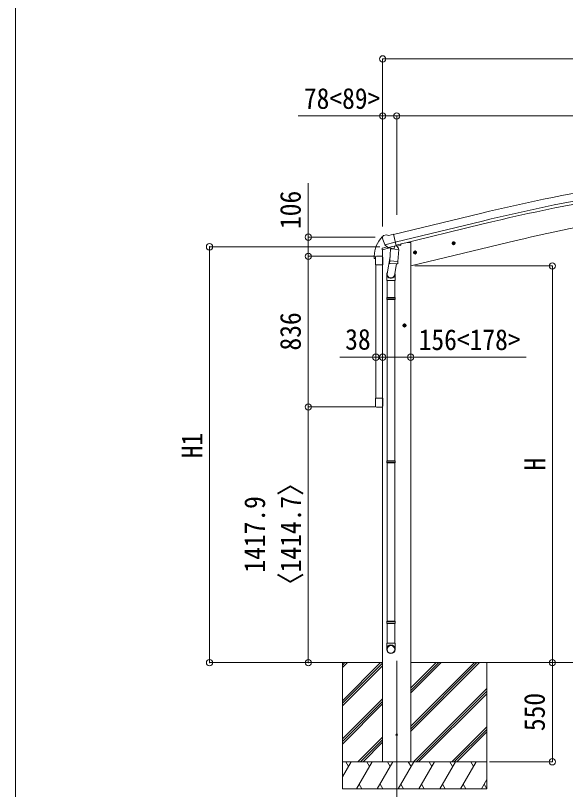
# Model space of a CAD drawing. Units: millimetres at full size, sheet at 1:35. Extents: x -9783 to 9892, y -6828 to 6752.
# Drawn here: x -9783 to -6731, y -1814 to 2479 of the extents above; entities that cross this region are included whole.
import ezdxf
from ezdxf.enums import TextEntityAlignment as Align

# ---------------------------------------------------------------- set-up
doc = ezdxf.new("R2010")
doc.units = ezdxf.units.MM
doc.header["$LTSCALE"] = 35
doc.header["$PDMODE"] = 32
doc.header["$PDSIZE"] = 35
for name, color, linetype, lineweight in [('0-0_0', 7, 'Continuous', 9), ('0-1_本体', 4, 'Continuous', 9), ('0-2_部品', 7, 'Continuous', 9), ('0-8_PARTS2', 2, 'Continuous', 9), ('0-A_寸法', 4, 'Continuous', 9), ('1-1_GLASS', 4, 'Continuous', 9), ('1-2_GLASS_SEAL', 7, 'Continuous', 9), ('1-A', 6, 'Continuous', 9), ('F-0_240', 7, 'Continuous', 9)]:
    doc.layers.add(name, color=color, linetype=linetype, lineweight=lineweight)
doc.styles.add('ＭＳ ゴシック', font='')
doc.styles.get('ＭＳ ゴシック').set_extended_font_data('MS Gothic')

msp = doc.modelspace()

# ---------------------------------------------------------------- linework, layer by layer
at = {"layer": '0-0_0'}
for p, q in [((-8342.08, -1110.56), (-7745.75, -1110.56)), ((-7968, -1110.56), (-7968, -1810.56)), ((-7968, -1321.79), (-7756.77, -1110.56)), ((-7968, -1137.94), (-7940.62, -1110.56)), ((-7968, -1123.8), (-7954.76, -1110.56)), ((-7968, -1335.93), (-7745.75, -1113.68)), ((-7590.25, -1492.82), (-7207.98, -1110.56)), ((-7590.25, -1464.54), (-7236.27, -1110.56)), ((-7590.25, -1478.68), (-7222.13, -1110.56)), ((-7590.25, -1280.69), (-7420.12, -1110.56)), ((-7590.25, -1266.55), (-7434.26, -1110.56)), ((-7590.25, -1252.41), (-7448.4, -1110.56)), ((-7590.25, -1110.56), (-4739.33, -1110.56)), ((-7168, -1110.56), (-7168, -1810.56)), ((-7968, -1350.07), (-7745.75, -1127.83)), ((-7574.14, -1660.56), (-7168, -1254.42)), ((-7560, -1660.56), (-7168, -1268.56)), ((-7545.86, -1660.56), (-7168, -1282.71)), ((-7968, -1533.92), (-7745.75, -1311.67)), ((-7968, -1548.06), (-7745.75, -1325.81)), ((-7968, -1562.21), (-7745.75, -1339.96)), ((-7362.01, -1660.56), (-7168, -1466.55)), ((-7347.87, -1660.56), (-7168, -1480.7)), ((-7333.72, -1660.56), (-7168, -1494.84)), ((-7882.51, -1660.56), (-7745.75, -1523.8)), ((-7868.37, -1660.56), (-7745.75, -1537.95)), ((-7854.22, -1660.56), (-7745.75, -1552.09)), ((-7168, -1660.56), (-7968, -1660.56)), ((-7968, -1744.39), (-7919.6, -1660.56)), ((-7934.6, -1686.54), (-7949.6, -1660.56)), ((-7890.73, -1810.56), (-7804.13, -1660.56)), ((-7819.13, -1686.54), (-7834.13, -1660.56)), ((-7775.26, -1810.56), (-7688.66, -1660.56)), ((-7703.66, -1686.54), (-7718.66, -1660.56)), ((-7659.79, -1810.56), (-7573.19, -1660.56)), ((-7588.19, -1686.54), (-7603.19, -1660.56)), ((-7544.32, -1810.56), (-7457.72, -1660.56)), ((-7472.72, -1686.54), (-7487.72, -1660.56)), ((-7428.85, -1810.56), (-7342.25, -1660.56)), ((-7372.25, -1660.56), (-7357.25, -1686.54)), ((-7313.38, -1810.56), (-7226.78, -1660.56)), ((-7241.78, -1686.54), (-7256.78, -1660.56)), ((-7197.91, -1810.56), (-7168, -1758.75)), ((-7875.73, -1784.58), (-7860.74, -1810.56)), ((-7760.26, -1784.58), (-7745.26, -1810.56)), ((-7644.79, -1784.58), (-7629.79, -1810.56)), ((-7529.32, -1784.58), (-7514.32, -1810.56)), ((-7413.85, -1784.58), (-7398.85, -1810.56)), ((-7298.38, -1784.58), (-7283.38, -1810.56)), ((-7182.91, -1784.58), (-7167.91, -1810.56)), ((-7968, -1810.56), (-7168, -1810.56))]:
    msp.add_line(p, q, dxfattribs=at)
at = {"layer": '0-1_本体'}
for p, q in [((-7685.48, 1263.03), (-7202.6, 1380.51)), ((-7675.4, 1221.06), (-7192.39, 1338.53)), ((-7671.47, 1204.68), (-7188.41, 1322.17)), ((-7590, 1089.44), (-7004.32, 1230.05)), ((-7590, 1219.44), (-7590, -1660.56)), ((-7745.5, 1179.73), (-7745.5, 355.83)), ((-7614.5, 759.94), (-7634.5, 759.94)), ((-7624.5, 767.44), (-7631, 763.69)), ((-7631, 763.69), (-7631, 756.19)), ((-7631, 756.19), (-7624.5, 752.43)), ((-7624.5, 749.94), (-7624.5, 769.94)), ((-7618, 763.69), (-7624.5, 767.44)), ((-7745.5, 457.83), (-7745.5, -1660.56))]:
    msp.add_line(p, q, dxfattribs=at)
at = {"layer": '0-1_本体', "color": 6}
for p, q in [((-8158.35, 1249.33), (-8158.35, 1143.33)), ((-8158.35, 307.33), (-8158.35, 1143.33)), ((-7745.5, 583.38), (-7783.5, 583.38)), ((-6803.98, -1110.56), (-6803.98, -1660.56))]:
    msp.add_line(p, q, dxfattribs=at)
at = {"layer": '0-1_本体'}
for points in [[(-7590, 1219.44), (-7610, 1219.44), (-7643.51, 1211.39)], [(-7624.5, 752.43), (-7618, 756.19), (-7618, 763.69)]]:
    msp.add_lwpolyline(points, dxfattribs=at)
for radius in [8.5, 7.7, 6.5]:
    msp.add_circle((-7624.5, 759.94), radius, dxfattribs=at)
for centre, radius, start, end in [((-4590.02, -9361.37), 11054.98, 95.16866, 103.66973), ((-4590.02, -9361.37), 11011.82, 95.16974, 103.66973), ((-4590.02, -9361.37), 10994.98, 95.16974, 103.66973), ((-4799.97, -7951.76), 9442.71, 95.00001, 103.5)]:
    msp.add_arc(centre, radius, start, end, dxfattribs=at)
at = {"layer": '0-2_部品'}
for p, q in [((-7747.18, 1247.45), (-7746.91, 1246.3)), ((-7742.97, 1256.03), (-7746.82, 1249.73)), ((-7739.87, 1258.28), (-7726.69, 1261.44)), ((-7712.13, 1258.76), (-7725.39, 1261.46)), ((-7712.13, 1258.76), (-7686.2, 1264.99)), ((-7733.13, 1207.14), (-7675.62, 1220.95)), ((-7716.28, 1192.23), (-7732.66, 1206.73)), ((-7671.42, 1203.42), (-7670.47, 1203.36)), ((-7670.47, 1203.36), (-7657.16, 1188.04)), ((-7666.48, 1198.76), (-7647.59, 1203.3)), ((-7643.76, 1211.48), (-7643.76, 1208.16)), ((-7361.52, 1213.26), (-7342.07, 1217.92)), ((-7356.96, 1221.03), (-7359.09, 1213.84)), ((-7349.66, 1222.79), (-7356.96, 1221.03)), ((-7349.46, 1205.87), (-7354.13, 1225.31)), ((-7344.49, 1217.34), (-7349.66, 1222.79)), ((-7346.63, 1210.15), (-7344.49, 1217.34)), ((-7748.31, 1179.12), (-7705.61, 1189.37)), ((-7748.31, 1186.01), (-7748.31, 1179.12)), ((-7719.81, 1195.22), (-7746.01, 1188.93)), ((-7713.57, 1191.67), (-7706.05, 1193.47)), ((-7712.73, 1191.77), (-7711.2, 1192.14)), ((-7711.2, 1192.14), (-7674.5, 1200.95)), ((-7709.37, 1191.91), (-7709.42, 1191.17)), ((-7708.66, 1190.13), (-7682.85, 1183.69)), ((-7701.74, 1184.78), (-7706.42, 1117.95)), ((-7656.06, 1181.59), (-7701.74, 1184.78)), ((-7699.97, 1187.96), (-7700.2, 1184.68)), ((-7680.45, 1199.13), (-7681.47, 1184.52)), ((-7674.5, 1200.95), (-7672.97, 1201.32)), ((-7660.73, 1114.75), (-7656.06, 1181.59)), ((-7657.16, 1188.04), (-7657.6, 1181.7)), ((-7575.44, 1161.9), (-7555.99, 1166.57)), ((-7570.88, 1169.68), (-7573.01, 1162.48)), ((-7563.58, 1171.43), (-7570.88, 1169.68)), ((-7563.38, 1154.51), (-7568.05, 1173.96)), ((-7558.42, 1165.98), (-7563.58, 1171.43)), ((-7560.55, 1158.79), (-7558.42, 1165.98)), ((-7704.69, 1142.71), (-7720.6, 1046.54)), ((-7707.28, 1105.48), (-7706.4, 1117.95)), ((-7660.73, 1114.75), (-7706.42, 1117.95)), ((-7706.88, 1104.12), (-7706.88, 1104.12)), ((-7705.43, 1103.34), (-7663.74, 1100.43)), ((-7669.16, 1100.81), (-7679.9, 1037.22)), ((-7660.74, 1114.75), (-7661.63, 1102.06)), ((-7722.75, 1009.38), (-7722.75, 1043.73)), ((-7676.75, 1044.04), (-7676.75, 1009.38)), ((-7676.75, 1009.38), (-7722.75, 1009.38)), ((-7720.75, 1009.38), (-7720.75, 915.38)), ((-7678.75, 1009.38), (-7678.75, 915.38)), ((-7722.75, 913.38), (-7721.75, 915.38)), ((-7676.75, 913.38), (-7722.75, 913.38)), ((-7676.75, 905.38), (-7722.75, 905.38)), ((-7677.75, 915.38), (-7721.75, 915.38)), ((-7677.75, 903.38), (-7721.75, 903.38)), ((-7720.75, 903.38), (-7720.75, 9.19)), ((-7678.75, 903.38), (-7678.75, 9.19)), ((-7676.75, 913.38), (-7677.75, 915.38)), ((-7676.75, 905.38), (-7677.75, 903.38)), ((-7676.75, 913.38), (-7676.75, 905.38)), ((-7614.25, 759.32), (-7634.25, 759.32)), ((-7624.25, 766.82), (-7630.75, 763.07)), ((-7630.75, 763.07), (-7630.75, 755.57)), ((-7630.75, 755.57), (-7624.25, 751.81)), ((-7624.25, 749.32), (-7624.25, 769.32)), ((-7617.75, 763.07), (-7624.25, 766.82)), ((-7722.75, 7.19), (-7721.75, 9.19)), ((-7676.75, 7.19), (-7722.75, 7.19)), ((-7677.75, 9.19), (-7721.75, 9.19)), ((-7676.75, 7.19), (-7677.75, 9.19)), ((-7676.75, 7.19), (-7676.75, -0.81)), ((-7676.75, -0.81), (-7722.75, -0.81)), ((-7677.75, -2.81), (-7721.75, -2.81)), ((-7720.75, -2.81), (-7720.75, -880.99)), ((-7678.75, -2.81), (-7678.75, -880.99)), ((-7676.75, -0.81), (-7677.75, -2.81)), ((-7722.75, -882.99), (-7721.75, -880.99)), ((-7676.75, -882.99), (-7722.75, -882.99)), ((-7676.75, -890.99), (-7722.75, -890.99)), ((-7677.75, -880.99), (-7721.75, -880.99)), ((-7677.75, -892.99), (-7721.75, -892.99)), ((-7720.75, -892.99), (-7720.75, -1002.99)), ((-7678.75, -892.99), (-7678.75, -1002.99)), ((-7676.75, -882.99), (-7677.75, -880.99)), ((-7676.75, -890.99), (-7677.75, -892.99)), ((-7676.75, -882.99), (-7676.75, -890.99)), ((-7722.75, -1037.14), (-7722.75, -1002.99)), ((-7676.75, -1002.99), (-7722.75, -1002.99)), ((-7676.75, -1037.14), (-7676.75, -1002.99))]:
    msp.add_line(p, q, dxfattribs=at)
for points in [[(-7680.77, 1199.54), (-7671.04, 1201.88), (-7686.2, 1264.99)], [(-7733.4, 1207.72), (-7732.82, 1206.88), (-7732.66, 1206.73)], [(-7359.09, 1213.84), (-7353.92, 1208.39), (-7346.63, 1210.15)], [(-7680.77, 1199.54), (-7681, 1199.39), (-7705.77, 1193.44), (-7706.05, 1193.47)], [(-7573.01, 1162.48), (-7567.85, 1157.04), (-7560.55, 1158.79)], [(-7722.75, 913.38), (-7722.75, 905.38), (-7721.75, 903.38)], [(-7624.25, 751.81), (-7617.75, 755.57), (-7617.75, 763.07)], [(-7722.75, 7.19), (-7722.75, -0.81), (-7721.75, -2.81)], [(-7722.75, -882.99), (-7722.75, -890.99), (-7721.75, -892.99)]]:
    msp.add_lwpolyline(points, dxfattribs=at)
for centre, radius in [((-7351.79, 1215.59), 8.5), ((-7351.79, 1215.59), 7.7), ((-7351.79, 1215.59), 6.5), ((-7565.71, 1164.23), 8.5), ((-7565.71, 1164.23), 7.7), ((-7565.71, 1164.23), 6.5), ((-7624.25, 759.32), 8.5), ((-7624.25, 759.32), 7.7), ((-7624.25, 759.32), 6.5)]:
    msp.add_circle(centre, radius, dxfattribs=at)
at = {"layer": '0-2_部品', "color": 4}
msp.add_circle((-7667.75, -1510.56), 4.5, dxfattribs=at)
at = {"layer": '0-2_部品'}
for centre, radius, start, end in [((-7550.1, 1293.55), 202.4, 193.5, 205.09125), ((-7738.7, 1253.41), 5, 103.5, 148.5), ((-7725.99, 1258.52), 3, 78.5, 103.5), ((-7648.76, 1208.16), 5, 283.5, 0), ((-7745.31, 1186.01), 3, 103.5, 180), ((-7712.85, 1192.26), 0.5, 248.23754, 283.5), ((-7709.86, 1191.95), 0.5, 356, 103.5), ((-7708.42, 1191.1), 1, 176, 256), ((-7682.49, 1184.67), 1.03, 250.03897, 351.96569), ((-7679.85, 1199.05), 0.604, 100.59842, 172.20595), ((-7673.09, 1201.81), 0.5, 283.5, 318.76246), ((-7705.34, 1105.31), 1.95, 175.04017, 217.47766), ((-7705.29, 1105.34), 2, 217.40962, 266), ((-7663.6, 1102.42), 2, 266, 349.46843), ((-7692.75, 1043.73), 30, 177.45142, 180)]:
    msp.add_arc(centre, radius, start, end, dxfattribs=at)
for centre, major_axis, ratio, start_param, end_param in [((-7744.26, 1248.16), (-1.57, -2.57), 0.99628, 4.712389, 5.4996506), ((-7714.29, 1194.49), (-0.73, -2.92), 0.997631, 5.8041905, 6.6006116), ((-7714.23, 1194.72), (2.63, 3.16), 0.650902, 4.0958226, 4.1686332), ((-7714.27, 1194.59), (-0.73, -2.92), 0.997631, 0.3902369, 0.4789948), ((-7699.75, 1044.04), (23, 0), 0.996195, 2.5560258, 6.5663028), ((-7699.75, 1044.04), (21, 0), 0.996195, 2.9349147, 5.9512394), ((-7699.75, -1035.39), (-23, 0), 0.996195, 3.1415927, 6.2831853), ((-7699.75, -1037.14), (-23, 0), 0.996195, 3.1415927, 6.2831853), ((-7699.75, -1037.14), (0, -23.43), 0.981806, 4.712389, 7.8539816)]:
    msp.add_ellipse(centre, major_axis=major_axis, ratio=ratio, start_param=start_param, end_param=end_param, dxfattribs=at)
msp.add_ellipse((-7699.75, -1037.14), major_axis=(21, 0), ratio=0.996195, dxfattribs=at)
at = {"layer": '0-8_PARTS2'}
msp.add_line((-7667.75, -1101.35), (-7667.75, -1860.56), dxfattribs=at)
at = {"layer": '0-A_寸法', "color": 6}
for p, q in [((-7745.75, 2237.8), (-5046.75, 2237.8)), ((-7745.75, 1921.18), (-8213.85, 1921.18)), ((-7745.75, 1921.18), (-7745.75, 1308.95)), ((-7667.75, 1921.18), (-5046.75, 1921.18)), ((-7667.75, 1921.18), (-7667.75, 1373.32)), ((-8706.32, -1110.56), (-8706.32, 1195.84)), ((-8706.32, 1195.84), (-7761.24, 1195.84)), ((-7589.75, 583.38), (-7745.75, 583.38)), ((-7589.75, 583.38), (-6949.02, 583.38)), ((-8706.32, -1110.56), (-7978.21, -1110.56))]:
    msp.add_line(p, q, dxfattribs=at)
msp.add_lwpolyline([(-7745.75, 2237.8), (-7745.75, 1921.18), (-7667.75, 1921.18)], dxfattribs=at)
for p in [(-7745.75, 2237.8), (-7745.75, 1921.18), (-7667.75, 1921.18), (-8706.32, 1195.84), (-7745.75, 583.38), (-7589.75, 583.38), (-8706.32, -1110.56), (-8158.35, -1110.56)]:
    msp.add_point(p, dxfattribs=at)
at = {"layer": '1-1_GLASS'}
for p, q in [((-7783.75, 1094.83), (-7783.75, 355.83)), ((-7745.75, 1094.83), (-7745.75, 355.83))]:
    msp.add_line(p, q, dxfattribs=at)
at = {"layer": '1-2_GLASS_SEAL'}
for p, q in [((-7792.25, 1143.32), (-7792.25, 1131.56)), ((-7791.75, 1131.06), (-7785.49, 1131.06)), ((-7784.99, 1138.32), (-7784.99, 1131.56)), ((-7784.75, 1094.83), (-7784.75, 1138.53)), ((-7779.25, 1144.03), (-7750.25, 1144.03)), ((-7778.99, 1144.32), (-7745.75, 1144.32)), ((-7744.75, 1138.53), (-7744.75, 1094.83)), ((-7744.75, 1094.83), (-7784.75, 1094.83)), ((-7784.75, 355.83), (-7784.75, 312.13)), ((-7779.25, 306.63), (-7750.25, 306.63))]:
    msp.add_line(p, q, dxfattribs=at)
msp.add_lwpolyline([(-7744.75, 312.13), (-7744.75, 355.83), (-7784.75, 355.83)], dxfattribs=at)
for centre, radius, start, end in [((-7639.99, 1143.32), 152.26, 135.14293, 180), ((-7743.51, 1245.34), 6.95, 105.94697, 129.45641), ((-7791.75, 1131.56), 0.5, 180, 270), ((-7785.49, 1131.56), 0.5, 270, 0), ((-7778.99, 1138.32), 6, 90, 180), ((-7779.25, 1138.53), 5.5, 90, 180), ((-7750.25, 1138.53), 5.5, 0, 90), ((-7779.25, 312.13), 5.5, 180, 270), ((-7750.25, 312.13), 5.5, 270, 0)]:
    msp.add_arc(centre, radius, start, end, dxfattribs=at)
at = {"layer": '1-A'}
for p, q in [((-8158.35, 1249.33), (-8158.35, 1549.33)), ((-8158.35, 1249.33), (-7787.77, 1249.33)), ((-8158.35, 1143.33), (-7787.77, 1143.33)), ((-6803.98, 1089.44), (-7566.74, 1089.44)), ((-6803.98, -1110.56), (-6803.98, 1089.44)), ((-7783.5, 583.38), (-7983.5, 583.38)), ((-8158.35, 307.33), (-7787.77, 307.33)), ((-8158.35, 307.33), (-7787.77, 307.33)), ((-8158.35, -1110.56), (-8158.35, 307.33)), ((-6803.98, -1110.56), (-7153.35, -1110.56)), ((-6803.98, -1660.56), (-7153.35, -1660.56))]:
    msp.add_line(p, q, dxfattribs=at)
for p in [(-8158.35, 1249.33), (-8158.35, 1143.33), (-6803.98, 1089.44), (-7783.5, 583.38), (-7745.5, 583.38), (-8158.35, 307.33), (-8158.35, -1110.56), (-6803.98, -1110.56), (-6803.98, -1660.56)]:
    msp.add_point(p, dxfattribs=at)
at = {"layer": 'F-0_240', "color": 5}
msp.add_line((-9783.03, 6751.9), (-9783.03, -6828.1), dxfattribs=at)

# ---------------------------------------------------------------- texts
at = {"layer": '0-A_寸法', "color": 7, "style": 'ＭＳ ゴシック', "width": 0.9}
for s, p in [('78<89>', (-8182.73, 1926.18)), ('156<178>', (-7545.8, 588.38))]:
    msp.add_text(s, height=115.5, dxfattribs=at).set_placement(p, align=Align.BOTTOM_LEFT)
msp.add_text('H1', height=115.5, rotation=90, dxfattribs=at).set_placement((-8711.32, 22.64), align=Align.BOTTOM_LEFT)
at = {"layer": '1-A', "color": 7, "style": 'ＭＳ ゴシック', "width": 0.9}
for s, p in [('106', (-8165.35, 1294.33)), ('836', (-8165.35, 620.33)), ('H', (-6808.98, -45.56)), ('〈1414.7〉', (-8163.35, -751.62)), ('1417.9', (-8363.48, -611.62)), ('550', (-6810.98, -1490.56))]:
    msp.add_text(s, height=115.5, rotation=90, dxfattribs=at).set_placement(p, align=Align.BOTTOM_LEFT)
msp.add_text('38', height=115.5, dxfattribs=at).set_placement((-7953.5, 590.38), align=Align.BOTTOM_LEFT)

doc.saveas('drawing.dxf')
